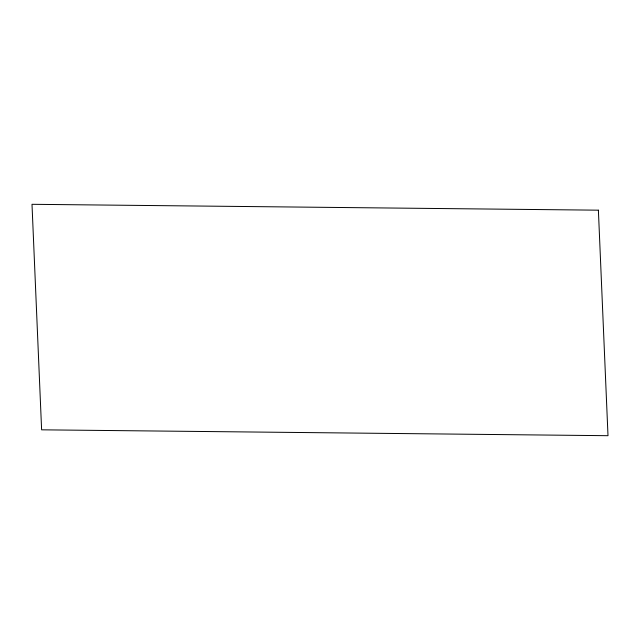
<?xml version="1.0" encoding="UTF-8"?>
<svg xmlns="http://www.w3.org/2000/svg" width="640" height="640" viewBox="0 0 640 640"><rect width="100%" height="100%" fill="white"/><g stroke="black" fill="none" stroke-linecap="round" stroke-linejoin="round"><path stroke-width="0.96" d="M598.384 210.176L32 204.304L41.616 429.824L608 435.696L598.384 210.176"/></g></svg>
